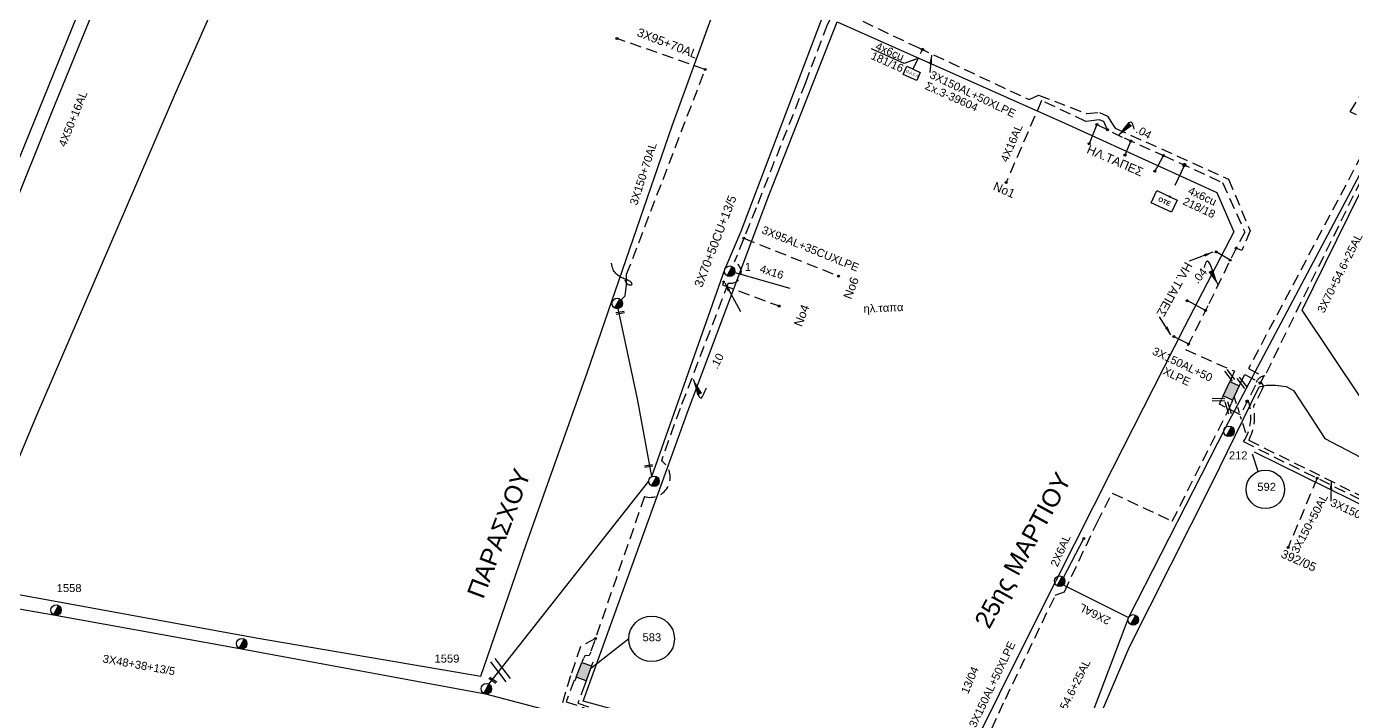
# Model space of a CAD drawing. Header units: millimetres. Extents: x 907 to 2022, y 699 to 1220.
# Drawn here: x 1352.5 to 1501.6, y 1024.1 to 1099.9 of the extents above; entities that cross this region are included whole.
import ezdxf

# ---------------------------------------------------------------- set-up
doc = ezdxf.new("R2010")
doc.units = ezdxf.units.MM
doc.linetypes.add('DASHED', pattern=[19.05, 12.7, -6.35])
doc.linetypes.add('DASHEDX2', pattern=[38.1, 25.4, -12.7])
for name, color, linetype in [('Link Box 4 Διευθύνσεων', 7, 'Continuous'), ('Pillar OTE', 7, 'Continuous'), ('Άγνωστα', 7, 'Continuous'), ('Γυμνά εναέρια ΧΤ και ΦΟΠ (3Φ)   3x35+35+16CU', 7, 'Continuous'), ('Γυμνά εναέρια ΧΤ και ΦΟΠ (3Φ)   4x50+16AL', 7, 'Continuous'), ('Εναέρια παροχή ΧΤ 4x16', 7, 'SYN_LINE'), ('Επιγραφές - Σχήματα', 7, 'Continuous'), ('Καλώδια ΧΤ   2x6AL', 7, 'DASHED'), ('Καλώδια ΧΤ   3x150+50AL', 7, 'DASHED'), ('Καλώδια ΧΤ   3x150+70AL', 7, 'DASHED'), ('Καλώδια ΧΤ   3x150AL+50XLPE', 7, 'DASHED'), ('Μηχανική τομή', 7, 'Continuous'), ('Στύλος ΦΜ', 7, 'Continuous'), ('Στύλος ΦΜ @ 1', 7, 'Continuous'), ('Συνδέσεις', 7, 'Continuous'), ('Συνεστραμμένα ΧΤ   3x70+54.6+25 AL', 7, 'SYN_LINE'), ('Τομή', 7, 'Continuous'), ('Υπόβαθρο ΔΕΗ', 7, 'Continuous'), ('Υπόγεια Καλώδια Δικτύου ΧΤ   .04', 7, 'DASHED'), ('Υπόγεια Καλώδια Δικτύου ΧΤ   .10', 7, 'DASHED'), ('Υπόγεια καλώδια Δικτύου ΧΤ και Παρ. ΧΤ - 3X150+70 AL', 7, 'DASHED'), ('Υπόγεια καλώδια Δικτύου ΧΤ και Παρ. ΧΤ X-95  (3X95AL +35CU  XLPE)', 7, 'DASHED'), ('Υπόγεια καλώδια Παροχών ΧΤ   4x16AL', 7, 'DASHED'), ('Υπόγεια καλώδια Παροχών ΧΤ   4x50AL', 7, 'DASHED'), ('Υπόγεια καλώδια Παροχών ΧΤ   4x6', 7, 'DASHED')]:
    doc.layers.add(name, color=color, linetype=linetype)
doc.styles.get("Standard").update_dxf_attribs({"font": 'arial.ttf'})
doc.linetypes.add('SYN_LINE', pattern='A,0.5,-0.0001,["/\\/\\/\\/",Standard,S=0.1,R=0,X=0,Y=-0.05],-0.25', length=0.7501)
doc.dimstyles.new('ISO-25', dxfattribs={"dimtxt": 2.5, "dimasz": 2.5, "dimexe": 1.25, "dimexo": 0.625, "dimtad": 1, "dimtxsty": 'Standard', "dimcen": 2.5, "dimadec": 0, "dimazin": 0, "dimtfac": 1, "dimtmove": 0, "dimatfit": 3, "dimfxl": 1, "dimarcsym": 0})

# ---------------------------------------------------------------- blocks, each defined once
blk = doc.blocks.new('ΥΠΑΡΧΩΝ ΤΣΙΜΕΝΤΕΝΙΟΣ ΣΤΥΛΟΣ')
at = {"layer": 'Στύλος ΦΜ'}
blk.add_hatch(color=256, dxfattribs=at).paths.add_polyline_path([(-1.29, -2.28, 0.574793), (2.62, 0, 0.268822), (1.3, 2.27)])
blk.add_line((-1.29, -2.28), (1.3, 2.27), dxfattribs=at)
blk.add_circle((0, 0), 2.62, dxfattribs=at)
at = {"layer": 'Στύλος ΦΜ', "flags": 4}
for tag, p in [('ΤΥΠΟΣ', (-4.91, 3.03)), ('ΑΡΙΘΜΟΣ', (-4.68, 8.05))]:
    blk.add_attdef(tag, p, '', height=4, dxfattribs=at)
blk = doc.blocks.new('LINK BOX 4 ΑΝΑΧΩΡΗΣΕΩΝ')
at = {"layer": 'Link Box 4 Διευθύνσεων', "ltscale": 40}
blk.add_hatch(color=256, dxfattribs=at).paths.add_polyline_path([(-3.54, 0), (-3.54, -4.67), (3.54, -4.67), (3.54, 0)])
for p, q in [((-3.54, 0), (-5.33, 0)), ((5.33, 0), (3.54, 0)), ((-3.54, -4.67), (-5.33, -4.67)), ((5.33, -4.67), (3.54, -4.67))]:
    blk.add_line(p, q, dxfattribs=at)
blk.add_lwpolyline([(-3.54, -4.67), (-3.54, 0), (3.54, 0), (3.54, -4.67)], close=True, dxfattribs=at)
blk = doc.blocks.new('ΜΗΧΑΝΙΚΗ ΤΟΜΗ')
at = {"layer": 'Μηχανική τομή', "ltscale": 40}
for p, q in [((-1.89, 0.78), (1.89, 0.78)), ((1.89, 0), (-1.89, 0))]:
    blk.add_line(p, q, dxfattribs=at)
blk = doc.blocks.new('ΤΟΜΗ')
at = {"layer": 'Τομή', "ltscale": 40}
for p, q in [((-5.68, 0), (5.68, 0)), ((5.68, -2.33), (-5.68, -2.33))]:
    blk.add_line(p, q, dxfattribs=at)
blk = doc.blocks.new('_ΣΥΝΔΕΣΗ')
at = {"layer": 'Συνδέσεις', "linetype": 'SYN_LINE', "ltscale": 40}
blk.add_hatch(color=256, dxfattribs=at).paths.add_polyline_path([(0.5, -0.01, 1), (-0.5, -0.01, 1)])
at = {"layer": 'Συνδέσεις'}
blk.add_circle((0, -0.01), 0.5, dxfattribs=at)
blk = doc.blocks.new('TSONTA XT1')
at = {"ltscale": 40}
h = blk.add_hatch(color=256, dxfattribs=at)
h.dxf.hatch_style = 1
h.paths.add_polyline_path([(595.96, 2487.66), (597.07, 2488.77), (595.96, 2489.87), (594.85, 2488.77)])
blk.add_lwpolyline([(594.85, 2488.77), (595.96, 2489.87), (597.07, 2488.77), (595.96, 2487.66)], close=True, dxfattribs=at)
blk = doc.blocks.new('PILLAR ΟΤΕ')
at = {"layer": 'Pillar OTE', "ltscale": 40}
blk.add_lwpolyline([(-3.31, 2.02), (3.39, 2.02), (3.39, -1.99), (-3.31, -1.99)], close=True, dxfattribs=at)
at = {"layer": 'Pillar OTE', "insert": (-1.81, 0.71), "char_height": 1.3575, "width": 109.961, "attachment_point": 1}
blk.add_mtext('{\\fArial|b1|i0|c161|p34;OTE}', dxfattribs=at)

msp = doc.modelspace()

# ---------------------------------------------------------------- linework, layer by layer
at = {"layer": 'Άγνωστα', "color": 85, "ltscale": 0.1}
for points in [[(1430.991, 1072.623), (1432.842, 1076.926), (1442.108, 1101.275)], [(1422.774, 1049.348), (1422.774, 1049.348), (1430.991, 1072.623), (1430.991, 1072.623)], [(1422.774, 1049.348), (1421.19, 1058.104), (1419.022, 1068.232)], [(1404.47, 1026.002), (1422.447, 1048.821)]]:
    msp.add_lwpolyline(points, dxfattribs=at)
at = {"layer": 'Άγνωστα', "color": 85, "linetype": 'DASHED', "ltscale": 0.1}
msp.add_lwpolyline([(1428.796, 1095.11), (1418.872, 1098.585)], dxfattribs=at)
at = {"layer": 'Άγνωστα', "color": 0, "ltscale": 0.1}
for points in [[(1472.857, 1088.922), (1471.986, 1086.767)], [(1476.677, 1087.069), (1476.006, 1085.493)], [(1480.323, 1085.445), (1479.36, 1083.67)], [(1487.838, 1073.675), (1486.266, 1074.594)], [(1485.063, 1068.034), (1482.993, 1069.121)], [(1481.501, 1065.093), (1483.144, 1064.258)]]:
    msp.add_lwpolyline(points, dxfattribs=at)
at = {"layer": 'Άγνωστα', "color": 173, "ltscale": 0.1}
for points in [[(1334.071, 1037.563), (1355.497, 1033.821), (1376.463, 1030.015), (1404.071, 1024.912)], [(1404.071, 1024.912), (1426.022, 1019.173), (1445.449, 1015.311)]]:
    msp.add_lwpolyline(points, dxfattribs=at)
at = {"layer": 'Άγνωστα', "color": 173, "linetype": 'DASHED', "ltscale": 0.1}
msp.add_lwpolyline([(1415.239, 1025.973), (1414.468, 1023.861), (1416.388, 1023.218)], dxfattribs=at)
at = {"layer": 'Γυμνά εναέρια ΧΤ και ΦΟΠ (3Φ)   3x35+35+16CU', "linetype": 'Continuous', "ltscale": 80}
msp.add_lwpolyline([(1451.05, 1094.551), (1451.457, 1095.466), (1452.988, 1094.784), (1452.581, 1093.87), (1451.05, 1094.551)], dxfattribs=at)
at = {"layer": 'Γυμνά εναέρια ΧΤ και ΦΟΠ (3Φ)   4x50+16AL', "color": 62, "ltscale": 0.1}
msp.add_lwpolyline([(1363.166, 1109.481), (1355.322, 1090.363), (1350.494, 1078.288)], dxfattribs=at)
at = {"layer": 'Εναέρια παροχή ΧΤ 4x16', "color": 85, "linetype": 'SYN_LINE', "ltscale": 15}
msp.add_lwpolyline([(1432.118, 1072.283), (1438.317, 1070.516)], dxfattribs=at)
at = {"layer": 'Επιγραφές - Σχήματα'}
msp.add_lwpolyline([(1419.746, 1071.453), (1419.827, 1071.274), (1419.921, 1071.133), (1420.022, 1071.028), (1420.126, 1070.954), (1420.227, 1070.908), (1420.323, 1070.885), (1420.407, 1070.882), (1420.475, 1070.894), (1420.524, 1070.918), (1420.553, 1070.952), (1420.564, 1070.994), (1420.558, 1071.042), (1420.535, 1071.095), (1420.497, 1071.149), (1420.444, 1071.204), (1420.379, 1071.257), (1420.301, 1071.308), (1420.212, 1071.356), (1420.115, 1071.402), (1420.011, 1071.447), (1419.902, 1071.492), (1419.789, 1071.537), (1419.674, 1071.584), (1419.559, 1071.634), (1419.446, 1071.686), (1419.335, 1071.742), (1419.227, 1071.802), (1419.121, 1071.867), (1419.019, 1071.938), (1418.921, 1072.015), (1418.826, 1072.099), (1418.736, 1072.19), (1418.651, 1072.29), (1418.572, 1072.399), (1418.499, 1072.519), (1418.433, 1072.651), (1418.376, 1072.796), (1418.328, 1072.956), (1418.29, 1073.131), (1418.263, 1073.323)], dxfattribs=at)
at = {"layer": 'Επιγραφές - Σχήματα', "ltscale": 0.1}
for points in [[(1488.552, 1057.533), (1488.297, 1058.333)], [(1488.882, 1056.495), (1488.686, 1057.11)], [(1489.118, 1055.754), (1489.006, 1056.104)], [(1489.595, 1054.256), (1489.255, 1055.325)], [(1490.975, 1049.918), (1490.355, 1051.867)], [(1420.208, 1031.109), (1415.894, 1027.75)]]:
    msp.add_lwpolyline(points, dxfattribs=at)
at = {"layer": 'Επιγραφές - Σχήματα', "linetype": 'Continuous'}
for centre, radius in [((1491.796, 1047.911), 2.168), ((1422.772, 1031.109), 2.565)]:
    msp.add_circle(centre, radius, dxfattribs=at)
at = {"layer": 'Καλώδια ΧΤ   2x6AL', "linetype": 'SYN_LINE', "ltscale": 10}
for points in [[(1469.079, 1038.005), (1471.371, 1042.38)], [(1469.068, 1037.164), (1476.401, 1033.506)]]:
    msp.add_lwpolyline(points, dxfattribs=at)
at = {"layer": 'Καλώδια ΧΤ   3x150+50AL', "color": 1, "ltscale": 0.1}
msp.add_lwpolyline([(1497.629, 1049.171), (1494.345, 1041.391)], dxfattribs=at)
at = {"layer": 'Καλώδια ΧΤ   3x150+50AL', "color": 173, "ltscale": 0.1}
msp.add_lwpolyline([(1416.451, 1031.142), (1414.756, 1030.256), (1413.652, 1026.947), (1412.215, 1022.227), (1413.778, 1021.792), (1411.466, 1014.183), (1422.666, 1011.569)], dxfattribs=at)
at = {"layer": 'Καλώδια ΧΤ   3x150+70AL', "color": 85, "ltscale": 0.1}
msp.add_lwpolyline([(1419.34, 1069.197), (1419.785, 1069.648), (1419.944, 1070.919), (1419.959, 1072.083), (1428.796, 1095.11)], dxfattribs=at)
at = {"layer": 'Καλώδια ΧΤ   3x150AL+50XLPE', "color": 85, "linetype": 'DASHED', "ltscale": 0.1}
msp.add_lwpolyline([(1530.434, 1074.268), (1531.421, 1076.392), (1531.421, 1076.392), (1501.33, 1090.341), (1505.828, 1097.642, -0.4216449), (1507.974, 1106.696), (1510.385, 1112.377, -0.0973527), (1513.144, 1113.848), (1520.813, 1131.396, -0.4533164), (1528.988, 1128.864), (1559.52, 1113.135), (1566.429, 1118.039), (1597.563, 1129.294), (1596.692, 1131.698), (1593.946, 1132.812), (1595.124, 1135.716)], format="xyb", dxfattribs=at)
at = {"layer": 'Καλώδια ΧΤ   3x150AL+50XLPE', "color": 173, "ltscale": 0.1}
msp.add_lwpolyline([(1444.786, 1101.337), (1452.751, 1097.57), (1465.232, 1091.719), (1466.287, 1092.22), (1471.702, 1090.142), (1473.136, 1090.268), (1474.044, 1089.868), (1474.613, 1088.961), (1474.893, 1088.516), (1487.653, 1082.789), (1490.071, 1076.986), (1489.164, 1074.76), (1488.503, 1075.029)], dxfattribs=at)
at = {"layer": 'Καλώδια ΧΤ   3x150AL+50XLPE', "color": 6, "linetype": 'DASHED', "ltscale": 0.1}
msp.add_lwpolyline([(1529.98, 1074.479), (1530.753, 1076.147), (1530.753, 1076.147), (1505.96, 1087.642, -0.6563187), (1503.509, 1087.14), (1489.895, 1061.483), (1491.595, 1060.581), (1491.311, 1060.046)], format="xyb", dxfattribs=at)
at = {"layer": 'Καλώδια ΧΤ   3x150AL+50XLPE', "color": 1, "linetype": 'DASHED', "ltscale": 0.1}
for points in [[(1529.574, 1074.668), (1530.132, 1075.877), (1530.132, 1075.877), (1506.228, 1086.902, -0.8656278), (1504.209, 1086.032), (1491.717, 1060.662, 0.3613674), (1490.691, 1059.637), (1488.987, 1056.291), (1486.633, 1057.491), (1486.868, 1058.008)], [(1489.912, 1057.732, -0.224203), (1489.332, 1053.273), (1532.723, 1031.823), (1529.009, 1024.605)]]:
    msp.add_lwpolyline(points, format="xyb", dxfattribs=at)
at = {"layer": 'Καλώδια ΧΤ   3x150AL+50XLPE', "color": 27, "ltscale": 0.1}
msp.add_lwpolyline([(1414.049, 1026.454), (1413.148, 1024.044), (1415.158, 1023.379), (1415.568, 1021.37), (1423.354, 1019.164), (1442.122, 1015.073), (1451.774, 1012.948), (1458.609, 1015.85), (1462.551, 1024.33), (1468.172, 1036.003), (1469.19, 1036.394), (1472.865, 1044.18), (1474.575, 1047.501), (1481.326, 1044.333), (1487.72, 1056.984), (1487.931, 1057.526)], dxfattribs=at)
at = {"layer": 'Συνεστραμμένα ΧΤ   3x70+54.6+25 AL', "color": 133, "ltscale": 10}
for points in [[(1504.697, 1087.648), (1504.697, 1087.648), (1487.298, 1054.858), (1487.298, 1054.858)], [(1487.298, 1054.858), (1476.401, 1033.506)], [(1476.401, 1033.506), (1467.775, 1010.763)]]:
    msp.add_lwpolyline(points, dxfattribs=at)
at = {"layer": 'Υπόβαθρο ΔΕΗ', "ltscale": 0.1}
for points in [[(1340.371, 1115.664), (1308.826, 1043.462), (1332.422, 1039.309), (1338.695, 1054.623), (1351.802, 1085.429), (1361.782, 1110.112), (1364.061, 1115.664)], [(1379.448, 1115.664), (1369.067, 1092.151), (1364.6, 1081.781), (1353.606, 1056.23), (1345.616, 1037.185), (1378.292, 1031.206), (1403.555, 1026.919), (1408.654, 1041.703), (1415.529, 1061.023), (1425.092, 1088.765), (1431.728, 1107.053), (1413.41, 1115.664)], [(1415.073, 1024.117), (1426.916, 1056.905), (1435.965, 1080.934), (1443.617, 1100.466), (1469.223, 1089.064), (1486.317, 1081.273), (1488.248, 1076.845), (1482.716, 1066.195), (1474.579, 1050.18), (1466.082, 1033.405), (1457.636, 1016.396), (1453.603, 1014.896), (1431.866, 1019.528), (1415.073, 1024.117)], [(1451.154, 1095.781), (1447.492, 1097.412)], [(1472.03, 1011.569), (1470.241, 1015.515), (1476.518, 1030.199), (1485.761, 1048.565), (1491.115, 1059.42), (1491.928, 1059.612), (1492.928, 1059.64), (1494.115, 1059.469), (1494.944, 1059.04), (1497.031, 1055.869), (1498.491, 1053.62), (1512.154, 1046.481)], [(1490.535, 1052.134), (1512.442, 1041.343), (1572.42, 1011.569)]]:
    msp.add_lwpolyline(points, dxfattribs=at)
msp.add_lwpolyline([(1553.777, 1063.905, -0.3149876), (1526.81, 1045.584), (1519.032, 1049.422), (1502.601, 1058.094), (1495.941, 1068.045), (1505.034, 1086.512), (1553.777, 1063.905), (1553.777, 1063.905)], format="xyb", dxfattribs=at)
at = {"layer": 'Υπόγεια Καλώδια Δικτύου ΧΤ   .04', "color": 173, "ltscale": 0.1}
msp.add_lwpolyline([(1472.857, 1088.922), (1475.905, 1087.413), (1480.323, 1085.445), (1486.979, 1082.394), (1489.467, 1076.837), (1488.503, 1075.029), (1485.319, 1068.537), (1482.827, 1063.632), (1482.827, 1063.632), (1482.827, 1063.632), (1488.307, 1061.18), (1487.969, 1060.435)], dxfattribs=at)
at = {"layer": 'Υπόγεια Καλώδια Δικτύου ΧΤ   .10', "color": 173, "ltscale": 0.1}
msp.add_lwpolyline([(1452.03, 1117.385), (1449.235, 1110.201), (1445.519, 1101.392), (1444.054, 1101.281), (1443.069, 1101.207), (1442.496, 1100.114), (1440.073, 1093.602), (1434.511, 1079.553), (1432.05, 1073.453, -0.9267825), (1431.39, 1071.094), (1431.39, 1071.094), (1425.961, 1056.989), (1423.87, 1051.118, -0.8633672), (1421.957, 1047.112), (1415.923, 1029.628), (1415.743, 1029.247), (1415.266, 1029.189), (1415.122, 1028.892)], format="xyb", dxfattribs=at)
at = {"layer": 'Υπόγεια καλώδια Δικτύου ΧΤ και Παρ. ΧΤ - 3X150+70 AL', "color": 6, "linetype": 'DASHED', "ltscale": 0.1}
msp.add_lwpolyline([(1489.031, 1059.953), (1489.491, 1060.818), (1491.375, 1059.819, -0.5213447), (1491.459, 1059.251), (1490.475, 1057.258, -0.1751992), (1489.916, 1053.428), (1525.15, 1036.008)], format="xyb", dxfattribs=at)
at = {"layer": 'Υπόγεια καλώδια Δικτύου ΧΤ και Παρ. ΧΤ X-95  (3X95AL +35CU  XLPE)', "color": 173, "ltscale": 0.1}
msp.add_lwpolyline([(1433.133, 1076.136), (1443.798, 1071.887)], dxfattribs=at)
at = {"layer": 'Υπόγεια καλώδια Παροχών ΧΤ   4x16AL', "color": 173, "ltscale": 0.1}
msp.add_lwpolyline([(1474.083, 1088.209), (1473.64, 1089.258), (1473.087, 1089.43), (1472.237, 1089.34), (1471.585, 1089.27), (1466.619, 1091.606), (1462.636, 1082.393)], dxfattribs=at)
at = {"layer": 'Υπόγεια καλώδια Παροχών ΧΤ   4x16AL', "linetype": 'DASHED', "ltscale": 0.1}
msp.add_lwpolyline([(1430.844, 1071.148), (1430.758, 1070.884), (1437.118, 1068.523)], dxfattribs=at)
at = {"layer": 'Υπόγεια καλώδια Παροχών ΧΤ   4x6', "color": 173, "linetype": 'DASHED', "ltscale": 0.1}
msp.add_lwpolyline([(1452.197, 1095.19), (1452.197, 1095.19), (1453.151, 1097.195)], dxfattribs=at)
at = {"layer": 'Υπόγεια καλώδια Παροχών ΧΤ   4x6', "color": 173, "linetype": 'DASHEDX2', "ltscale": 0.1}
msp.add_lwpolyline([(1482.701, 1084.355), (1480.982, 1080.712)], dxfattribs=at)

# ---------------------------------------------------------------- block references
at = {"layer": 'Link Box 4 Διευθύνσεων', "xscale": 0.2499999999999998, "yscale": 0.2499999999999998, "zscale": 0.2499999999999998}
for p, rotation in [((1487.418, 1059.221), 65.60498926748585), ((1414.598, 1027.624), 70)]:
    msp.add_blockref('LINK BOX 4 ΑΝΑΧΩΡΗΣΕΩΝ', p, dxfattribs=dict(at, rotation=rotation))
at = {"layer": 'Pillar OTE', "xscale": 0.375, "yscale": 0.375, "zscale": 0.375, "rotation": 335.0000000000001}
msp.add_blockref('PILLAR ΟΤΕ', (1480.389, 1080.282), dxfattribs=at)
at = {"layer": 'Μηχανική τομή', "xscale": 0.2499999999999996, "yscale": 0.2499999999999996, "zscale": 0.2499999999999996}
for p, rotation in [((1419.242, 1067.663), 9.602668062501573), ((1422.452, 1050.438), 9.602668062501573), ((1404.969, 1026.528), 145.6287984658602)]:
    msp.add_blockref('ΜΗΧΑΝΙΚΗ ΤΟΜΗ', p, dxfattribs=dict(at, rotation=rotation))
at = {"layer": 'Στύλος ΦΜ @ 1', "ltscale": 40}
ref = msp.add_blockref('ΥΠΑΡΧΩΝ ΤΣΙΜΕΝΤΕΝΙΟΣ ΣΤΥΛΟΣ', (1431.548, 1072.434), dxfattribs=dict(at, xscale=0.2249999999999091, yscale=0.2249999999999091, zscale=0.2249999999999091))
ref.add_attrib('ΤΥΠΟΣ', '1', (1433.244, 1072.467), dxfattribs={"layer": 'Στύλος ΦΜ', "height": 0.9, "flags": 4})
at = {"layer": 'Στύλος ΦΜ @ 1', "ltscale": 40, "xscale": 0.2249999999999091, "yscale": 0.2249999999999091, "zscale": 0.2249999999999091}
for p in [(1418.898, 1068.807), (1423.036, 1048.821), (1468.662, 1037.59), (1476.927, 1033.243), (1376.669, 1030.567)]:
    msp.add_blockref('ΥΠΑΡΧΩΝ ΤΣΙΜΕΝΤΕΝΙΟΣ ΣΤΥΛΟΣ', p, dxfattribs=at)
at = {"layer": 'Στύλος ΦΜ @ 1', "ltscale": 40}
ref = msp.add_blockref('ΥΠΑΡΧΩΝ ΤΣΙΜΕΝΤΕΝΙΟΣ ΣΤΥΛΟΣ', (1487.702, 1054.429), dxfattribs=dict(at, xscale=0.2249999999999091, yscale=0.2249999999999091, zscale=0.2249999999999091))
ref.add_attrib('ΤΥΠΟΣ', '212', (1487.69, 1051.28), dxfattribs={"layer": 'Στύλος ΦΜ', "height": 0.9, "flags": 4})
ref = msp.add_blockref('ΥΠΑΡΧΩΝ ΤΣΙΜΕΝΤΕΝΙΟΣ ΣΤΥΛΟΣ', (1355.787, 1034.333), dxfattribs=dict(at, xscale=0.2249999999999091, yscale=0.2249999999999091, zscale=0.2249999999999091))
ref.add_attrib('ΤΥΠΟΣ', '1558', (1355.857, 1036.368), dxfattribs={"layer": 'Στύλος ΦΜ', "height": 0.9, "flags": 4})
ref = msp.add_blockref('ΥΠΑΡΧΩΝ ΤΣΙΜΕΝΤΕΝΙΟΣ ΣΤΥΛΟΣ', (1404.178, 1025.491), dxfattribs=dict(at, xscale=0.2249999999999091, yscale=0.2249999999999091, zscale=0.2249999999999091))
ref.add_attrib('ΤΥΠΟΣ', '1559', (1398.353, 1028.438), dxfattribs={"layer": 'Στύλος ΦΜ', "height": 0.9, "flags": 4})
at = {"layer": 'Συνδέσεις', "xscale": 0.2249999999999091, "yscale": 0.2249999999999091, "zscale": 0.2249999999999091}
for p in [(1418.872, 1098.585), (1428.796, 1095.11), (1472.857, 1088.922), (1474.026, 1088.343), (1476.677, 1087.069), (1471.986, 1086.767), (1476.006, 1085.493), (1480.323, 1085.445), (1479.36, 1083.67), (1462.636, 1082.393), (1433.133, 1076.136), (1486.266, 1074.594), (1487.838, 1073.675), (1488.503, 1075.029), (1443.798, 1071.887), (1437.118, 1068.523), (1482.993, 1069.121), (1485.063, 1068.034), (1481.501, 1065.093), (1483.145, 1064.258), (1497.629, 1049.171), (1471.372, 1042.383), (1494.345, 1041.391), (1416.452, 1031.145)]:
    msp.add_blockref('_ΣΥΝΔΕΣΗ', p, dxfattribs=at)
at = {"layer": 'Συνδέσεις'}
for p, xscale, yscale, zscale, rotation in [((1208.262, 789.408), 0.1537592417720537, 0.1537592417720537, 0.1537592417720537, 334.9649985553891), ((1166.935, 681.541), 0.2, 0.2, 0.2, 335.3747207501298), ((1300.832, 850.827), 0.1, 0.1, 0.1, 342.9264804722237), ((1785.096, 798.216), 0.1537592417720537, 0.1537592417720537, 0.1537592417720537, 61.78222963265358), ((1796.989, 811.954), 0.1537592417720537, 0.1537592417720537, 0.1537592417720537, 64.79910630179256)]:
    msp.add_blockref('TSONTA XT1', p, dxfattribs=dict(at, xscale=xscale, yscale=yscale, zscale=zscale, rotation=rotation))
at = {"layer": 'Τομή'}
for p, xscale, yscale, zscale, rotation in [((1487.898, 1060.818), 0.1249999999999834, 0.1249999999999834, 0.1249999999999834, 308.1680509152084), ((1489.286, 1059.979), 0.1249999999999834, 0.1249999999999834, 0.1249999999999834, 308.1680509152084), ((1486.534, 1058.148), 0.1249999999999834, 0.1249999999999834, 0.1249999999999834, 358.4369755015824), ((1487.752, 1057.115), 0.1249999999999834, 0.1249999999999834, 0.1249999999999834, 286.9300178219266), ((1406, 1027.77), 0.2499999999999998, 0.2499999999999998, 0.2499999999999998, 307.6529770482672)]:
    msp.add_blockref('ΤΟΜΗ', p, dxfattribs=dict(at, xscale=xscale, yscale=yscale, zscale=zscale, rotation=rotation))

# ---------------------------------------------------------------- texts
at = {"ltscale": 30, "insert": (1451.451, 1095.112), "char_height": 0.3, "width": 56.79046, "attachment_point": 1, "rotation": 334.83697}
msp.add_mtext('Ο.Α.Σ.Α', dxfattribs=at)
at = {"layer": 'Άγνωστα', "color": 7}
note = msp.add_mtext_dynamic_manual_height_columns('ηλ{\\fArial|b0|i0|c238|p34;.}ταπα\\P', width=1.8, gutter_width=12.5, heights=[0.0453, 0], dxfattribs=dict(at, insert=(1432.286, 1068.062), char_height=0.9, attachment_point=1, rotation=2.43094))
for column, words in zip(note.columns.linked_columns, ['\\P']):
    column.text = words
at = {"layer": 'Γυμνά εναέρια ΧΤ και ΦΟΠ (3Φ)   4x50+16AL', "color": 7, "insert": (1356.019, 1086.672), "char_height": 0.9, "width": 84.18588, "attachment_point": 1, "rotation": 67.92328}
msp.add_mtext('4X50+16AL', dxfattribs=at)
at = {"layer": 'Επιγραφές - Σχήματα', "char_height": 0.9, "attachment_point": 1}
for s, insert, rotation in [('{\\H1.0833x;3X95+70AL}', (1421.388, 1099.813), 338.77376), ('{\\H1.0833x;ΗΛ.ΤΑΠΕΣ}', (1472.004, 1086.653), 336.42025), ('{\\H1.0833x;No1}', (1461.474, 1082.513), 336.42025), ('{\\H1.0833x;3X70+50CU+13/5}', (1427.528, 1070.875), 69.01503), ('{\\H1.0833x;ΗΛ.ΤΑΠΕΣ}', (1483.631, 1073.09), 240.97906), ('{\\H1.0833x;No6}', (1444.294, 1069.554), 69), ('{\\H1.0833x;No4}', (1438.734, 1066.461), 69), ('{\\H1.0833x;392/05}', (1493.84, 1041.201), 336.37057), ('3X48+38+13/5', (1361.138, 1029.354), 349.69897), ('13/04', (1457.536, 1025.19), 67.28135)]:
    msp.add_mtext_dynamic_manual_height_columns(s, width=10.09091, gutter_width=12.5, heights=[0], dxfattribs=dict(at, insert=insert, rotation=rotation))
at = {"layer": 'Επιγραφές - Σχήματα', "insert": (1453.776, 1093.773), "char_height": 0.9, "width": 3.62916, "attachment_point": 1, "rotation": 335.98396}
msp.add_mtext('Σx.3-39604', dxfattribs=at)
at = {"layer": 'Επιγραφές - Σχήματα', "linetype": 'Continuous', "char_height": 2, "width": 23.56556, "attachment_point": 1}
for s, insert, rotation in [('ΠΑΡΑΣΧΟΥ', (1401.952, 1036.19), 69.30825), ('25ης ΜΑΡΤΙΟΥ', (1458.974, 1033.06), 61.28229)]:
    msp.add_mtext(s, dxfattribs=dict(at, insert=insert, rotation=rotation))
at = {"layer": 'Επιγραφές - Σχήματα', "char_height": 0.9, "attachment_point": 1}
for s, insert in [('592', (1490.888, 1048.646)), ('583', (1421.745, 1031.738))]:
    msp.add_mtext_dynamic_manual_height_columns(s, width=10.09091, gutter_width=12.5, heights=[0], dxfattribs=dict(at, insert=insert))
at = {"layer": 'Καλώδια ΧΤ   2x6AL', "color": 7, "char_height": 0.9, "width": 84.18588, "attachment_point": 1}
for insert, rotation in [((1467.594, 1039.476), 66.48922), ((1474.092, 1032.643), 153.53288)]:
    msp.add_mtext('2X6AL', dxfattribs=dict(at, insert=insert, rotation=rotation))
at = {"layer": 'Καλώδια ΧΤ   3x150+50AL', "color": 7, "insert": (1494.659, 1041.046), "char_height": 0.9, "width": 84.18588, "attachment_point": 1, "rotation": 62.08905}
msp.add_mtext('3X150+50AL', dxfattribs=at)
at = {"layer": 'Καλώδια ΧΤ   3x150+70AL', "color": 7, "insert": (1420.281, 1080.049), "char_height": 0.9, "width": 84.18588, "attachment_point": 1, "rotation": 72.24557}
msp.add_mtext('3X150+70AL', dxfattribs=at)
at = {"layer": 'Καλώδια ΧΤ   3x150AL+50XLPE', "color": 7, "char_height": 0.9, "width": 13.92422, "attachment_point": 5}
for s, insert, rotation in [('3X150AL+50XLPE', (1458.889, 1092.338), 334.43907), ('3X150AL+50\\PXLPE', (1482.15, 1061.291), 334.43907), ('3X150AL+50XLPE', (1461.067, 1025.987), 64.63494)]:
    msp.add_mtext(s, dxfattribs=dict(at, insert=insert, rotation=rotation))
at = {"layer": 'Συνεστραμμένα ΧΤ   3x70+54.6+25 AL', "color": 7, "char_height": 0.9, "width": 84.18588, "attachment_point": 1, "rotation": 63.48538}
for insert in [(1497.585, 1068.054), (1466.988, 1020.157)]:
    msp.add_mtext('3X70+54.6+25AL', dxfattribs=dict(at, insert=insert))
at = {"layer": 'Υπόγεια Καλώδια Δικτύου ΧΤ   .04', "color": 7, "char_height": 0.9, "width": 84.18588, "attachment_point": 1}
for insert, rotation in [((1477.56, 1088.861), 331.89043), ((1483.508, 1071.52), 51.26467)]:
    msp.add_mtext('.04', dxfattribs=dict(at, insert=insert, rotation=rotation))
at = {"layer": 'Υπόγεια Καλώδια Δικτύου ΧΤ   .10', "color": 7, "insert": (1429.335, 1061.751), "char_height": 0.9, "width": 84.18588, "attachment_point": 1, "rotation": 63.54262}
msp.add_mtext('.10', dxfattribs=at)
at = {"layer": 'Υπόγεια καλώδια Δικτύου ΧΤ και Παρ. ΧΤ - 3X150+70 AL', "color": 7, "insert": (1499.398, 1046.92), "char_height": 0.9, "width": 84.18588, "attachment_point": 1, "rotation": 335.25769}
msp.add_mtext('3X150+70AL', dxfattribs=at)
at = {"layer": 'Υπόγεια καλώδια Δικτύου ΧΤ και Παρ. ΧΤ X-95  (3X95AL +35CU  XLPE)', "char_height": 0.9, "width": 10.00908, "attachment_point": 1}
for s, insert, rotation in [('\\pi-0.75429;3X95AL+35CUXLPE', (1436.107, 1077.28), 338), ('4x16', (1435.115, 1073.192), 342.63281)]:
    msp.add_mtext(s, dxfattribs=dict(at, insert=insert, rotation=rotation))
at = {"layer": 'Υπόγεια καλώδια Παροχών ΧΤ   4x16AL', "color": 7, "insert": (1461.967, 1084.954), "char_height": 0.9, "width": 84.18588, "attachment_point": 1, "rotation": 67.23717}
msp.add_mtext('4X16AL', dxfattribs=at)
at = {"layer": 'Υπόγεια καλώδια Παροχών ΧΤ   4x50AL', "color": 7, "ltscale": 0.2, "char_height": 0.9, "attachment_point": 1}
for s, insert, rotation in [('4x6cu', (1448.215, 1098.224), 336), ('181/16', (1447.709, 1097.146), 336), ('4x6cu', (1483.388, 1081.991), 335), ('218/18', (1482.793, 1080.801), 335)]:
    msp.add_mtext_dynamic_manual_height_columns(s, width=1.8, gutter_width=12.5, heights=[0.118], dxfattribs=dict(at, insert=insert, rotation=rotation))

# ---------------------------------------------------------------- leaders
at = {"layer": 'Επιγραφές - Σχήματα', "ltscale": 40}
for points, override in [([(1452.6, 1096.294), (1451.154, 1095.781)], {"dimasz": 0.5, "dimtad": 0}), ([(1454.246, 1096.71), (1454.07, 1094.754)], {"dimasz": 1, "dimtad": 0}), ([(1485.881, 1074.565), (1483.222, 1073.55)], {"dimasz": 1, "dimtad": 0}), ([(1430.984, 1071.111), (1432.773, 1067.905)], {"dimasz": 1, "dimtad": 0}), ([(1481.178, 1065.289), (1479.906, 1067.313)], {"dimasz": 1, "dimtad": 0}), ([(1499.188, 1048.819), (1499.15, 1046.572)], {"dimasz": 1, "dimtad": 0})]:
    msp.add_leader(points, dimstyle='ISO-25', override=override, dxfattribs=at)
at = {"layer": 'Επιγραφές - Σχήματα', "path_type": 1}
for points, override in [([(1475.328, 1087.698), (1476.77, 1089.151), (1477.006, 1088.401)], {"dimasz": 1.8, "dimtad": 0}), ([(1486.47, 1070.883), (1485.139, 1073.474), (1484.898, 1072.865)], {"dimasz": 1.8, "dimtad": 0}), ([(1427.456, 1060.287), (1428.357, 1058.175), (1428.932, 1059.324)], {"dimasz": 1.83, "dimgap": 0.625, "dimtad": 0})]:
    msp.add_leader(points, dimstyle='ISO-25', override=override, dxfattribs=at)

doc.saveas('drawing.dxf')
